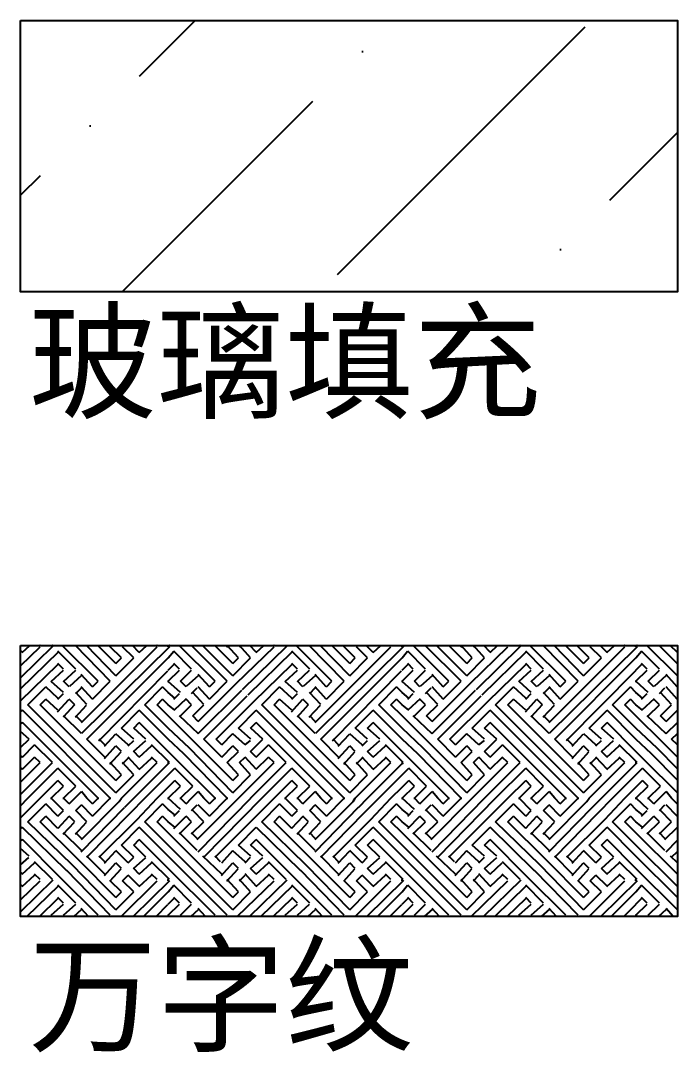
# Model space of a CAD drawing. Header units: millimetres. Extents: x -4199 to 23701, y -2708 to 11766.
# Drawn here: x 15332 to 16523, y 5422 to 7294 of the extents above; entities that cross this region are included whole.
import ezdxf

# ---------------------------------------------------------------- set-up
doc = ezdxf.new("R2010")
doc.units = ezdxf.units.MM
for name, color, linetype in [('A-DOOR-PANEL', 2, 'Continuous'), ('A-HATCH-SAMPLE', 7, 'Continuous'), ('A-HATCH-SAMPLE-TEXT', 7, 'Continuous')]:
    doc.layers.add(name, color=color, linetype=linetype)
doc.styles.add('工程字', font='')
doc.styles.get('工程字').set_extended_font_data('SimSun')

msp = doc.modelspace()

# ---------------------------------------------------------------- hatches: boundary and pattern name
at = {"layer": 'A-HATCH-SAMPLE', "ltscale": 2.5, "true_color": 0xc7c8ca}
h = msp.add_hatch(dxfattribs=at)
h.set_pattern_fill('ANSI36', color=9, scale=80)
h.set_pattern_definition([(45, (-52702.64321995226, 60355.33519540707), (134.7038418160373, 493.9140866588034), [635, -127, 0, -127])])
h.paths.add_polyline_path([(15331.78495011022, 7293.507076447055), (16523.06852967627, 7293.507076447055), (16523.06852967627, 6801.934424458463), (15331.78495011022, 6801.934424458463)])
at = {"layer": 'A-HATCH-SAMPLE', "true_color": 0xc7c8ca}
h = msp.add_hatch(dxfattribs=at)
h.set_pattern_fill('WAN', color=9, scale=0.6, pattern_type=2)
h.set_pattern_definition([(134.997157, (-52442.04514315226, 60501.93082315631), (-4.4897714133e-06, -424.2715235536955), [97.13974499999999, -502.8410339999998]), (134.997157, (-52278.41379295226, 60338.28323395632), (-4.4897714133e-06, -424.2715235536955), [28.57051332, -571.410264]), (134.997157, (-52654.15985683226, 60289.79505955633), (-4.4897714133e-06, -424.2715235536955), [68.56923179999998, -531.4115459999998]), (45.00284279999998, (-52298.61519415226, 60358.48663975634), (3.851595693e-07, 424.2715269479766), [14.28525666, -585.6955199999998]), (45.00284279999998, (-52510.72990795226, 60570.62240335634), (3.851595693e-07, 424.2715269479766), [14.28525666, -585.6955199999998]), (134.997157, (-52478.40766555226, 60558.50035975631), (-4.4897714133e-06, -424.2715235536955), [31.42756464, -568.5532139999998]), (134.997157, (-52278.41379295226, 60358.48663975634), (-4.4897714133e-06, -424.2715235536955), [14.28525666, -585.6955199999998]), (140.191632, (-52690.52237917226, 60348.38493715632), (-2121.147116103735, 1697.086132120211), [15.77844048, -3297.69402]), (47.72914089999999, (-52478.40766555226, 60558.50035975631), (424.2294273617531, 424.2715266883486), [30.03317381999999, -6276.932999999996]), (42.27651889999999, (-52692.54251935227, 60348.38493715632), (4242.29427742305, 3818.443737421899), [30.03289062, -6276.8736]), (134.997157, (-52448.10556375226, 60570.62240335634), (-4.4897714133e-06, -424.2715235536955), [14.28525666, -585.6955199999998]), (134.997157, (-52660.22027725226, 60358.48663975634), (-4.4897714133e-06, -424.2715235536955), [14.28525666, -585.6955199999998]), (47.72914089999999, (-52468.30696495226, 60548.39865715632), (3818.06484963135, 4242.715268875738), [30.03317381999999, -6276.932999999996]), (45.00284279999998, (-52680.42167851226, 60338.28323395632), (3.851595693e-07, 424.2715269479766), [28.57051332, -571.410264]), (134.997157, (-52435.98472315226, 60518.09354755633), (-4.4897714133e-06, -424.2715235536955), [45.71282129999999, -554.267958]), (136.732866, (-52648.09943641227, 60305.95778395634), (-6787.670701978822, 6364.072995981075), [47.16284459999999, -9857.034]), (45.7280662, (-52435.98472315226, 60516.07320715632), (16120.71823073278, 16546.58954371068), [112.8627102, -23588.3064]), (45.00284279999998, (-52648.09943641227, 60305.95778395634), (3.851595693e-07, 424.2715269479766), [111.4250016, -488.555772]), (45.7280662, (-52425.88402255226, 60505.97150395634), (424.2294272981331, 424.2715273021931), [112.8627102, -23588.3064]), (45.00284279999998, (-52637.99873575226, 60295.85608135633), (3.851595693e-07, 424.2715269479766), [111.4250016, -488.555772]), (134.997157, (-52393.56178015227, 60475.66639495633), (-4.4897714133e-06, -424.2715235536955), [45.71282129999999, -554.267958]), (134.997157, (-52605.67649395227, 60263.53063135633), (-4.4897714133e-06, -424.2715235536955), [45.71282129999999, -554.267958]), (47.72914089999999, (-52393.56178015227, 60473.64605455633), (3818.06484963135, 4242.715268875738), [30.03317381999999, -6276.932999999996]), (45.00284279999998, (-52605.67649395227, 60263.53063135633), (3.851595693e-07, 424.2715269479766), [28.57051332, -571.410264]), (134.997157, (-52363.25967835226, 60485.76809815633), (-4.4897714133e-06, -424.2715235536955), [14.28525666, -585.6955199999998]), (134.997157, (-52575.37439215226, 60273.63233455631), (-4.4897714133e-06, -424.2715235536955), [14.28525666, -585.6955199999998]), (47.72914089999999, (-52383.46107955226, 60463.54435135635), (3818.06484963135, 4242.715268875738), [30.03317381999999, -6276.932999999996]), (45.00284279999998, (-52595.57579335226, 60253.42892815633), (3.851595693e-07, 424.2715269479766), [28.57051332, -571.410264]), (134.997157, (-52363.25967835226, 60443.34094555633), (-4.4897714133e-06, -424.2715235536955), [28.57051332, -571.410264]), (132.2708589999999, (-52575.37439215226, 60231.20518207633), (-3818.064842315211, 4242.715275458802), [30.03317382, -6276.932999999999]), (45.00284279999998, (-52373.36037895227, 60433.23924235632), (3.851595693e-07, 424.2715269479766), [14.28525666, -585.6955199999998]), (45.00284279999998, (-52585.47509275227, 60221.10347905631), (3.851595693e-07, 424.2715269479766), [14.28525666, -585.6955199999998]), (134.997157, (-52373.36037895227, 60433.23924235632), (-4.4897714133e-06, -424.2715235536955), [97.13974499999999, -502.8410339999998]), (134.997157, (-52585.47509275227, 60221.10347905631), (-4.4897714133e-06, -424.2715235536955), [97.13974499999999, -502.8410339999998]), (134.997157, (-52543.05214975226, 60475.66639495633), (-4.4897714133e-06, -424.2715235536955), [14.28525666, -585.6955199999998]), (134.997157, (-52330.93743595226, 60263.53063135633), (-4.4897714133e-06, -424.2715235536955), [14.28525666, -585.6955199999998]), (42.27651889999999, (-52341.03813655226, 60273.63233455631), (424.2294278959712, 424.2715264649428), [30.03289062, -6276.8736]), (42.27651889999999, (-52553.15285035226, 60485.76809815633), (424.2294278959712, 424.2715264649428), [30.03289062, -6276.8736]), (137.723481, (-52530.93130915226, 60507.99184495632), (-4242.294271041146, 3818.443744515338), [30.03289061999999, -6276.873599999995]), (137.723481, (-52318.81659535226, 60295.85608135633), (-424.2294274380156, 424.2715268946018), [30.03289061999999, -6276.873599999995]), (45.00284279999998, (-52341.03813655226, 60316.05948715633), (3.851595693e-07, 424.2715269479766), [14.28525666, -585.6955199999998]), (45.00284279999998, (-52553.15285035226, 60528.19525075633), (3.851595693e-07, 424.2715269479766), [14.28525666, -585.6955199999998]), (134.997157, (-52474.36738555226, 60469.60537315634), (-4.4897714133e-06, -424.2715235536955), [97.13974499999999, -502.8410339999998]), (134.997157, (-52278.41379295226, 60273.63233455631), (-4.4897714133e-06, -424.2715235536955), [74.28333420000001, -525.69744]), (134.997157, (-52686.48209893227, 60257.46960955633), (-4.4897714133e-06, -424.2715235536955), [22.85641062, -577.124364]), (45.00284279999998, (-52341.03813655226, 60188.77802935633), (3.851595693e-07, 424.2715269479766), [91.42564259999997, -508.555134]), (45.00284279999998, (-52357.19925775226, 60596.88683155632), (3.851595693e-07, 424.2715269479766), [22.85641062, -577.124364]), (44.2776176, (-52569.31397155226, 60384.75106795631), (16544.94766950995, 16122.31802342766), [112.8624264, -23588.247]), (45.00284279999998, (-52702.64321995226, 60251.40858775634), (3.851595693e-07, 424.2715269479766), [2.857051331999997, -597.1237259999997]), (134.997157, (-52488.50836615226, 60465.56469235634), (-4.4897714133e-06, -424.2715235536955), [45.71282129999999, -554.267958]), (134.997157, (-52276.39365235226, 60253.42892815633), (-4.4897714133e-06, -424.2715235536955), [45.71282129999999, -554.267958]), (0, (-52702.64321995226, 60253.42892815633), (0, 424.2715271999998), [0, -424.2294239999996]), (42.27651889999999, (-52330.93743595226, 60263.53063135633), (424.2294278959712, 424.2715264649428), [30.03289062, -6276.8736]), (42.27651889999999, (-52543.05214975226, 60475.66639495633), (424.2294278959712, 424.2715264649428), [30.03289062, -6276.8736]), (134.997157, (-52405.68262075226, 60400.91379295633), (-4.4897714133e-06, -424.2715235536955), [97.13974499999999, -502.8410339999998]), (134.997157, (-52617.79733455226, 60188.77802935633), (-4.4897714133e-06, -424.2715235536955), [97.13974499999999, -502.8410339999998]), (45.00284279999998, (-52415.78332135227, 60390.81208975632), (3.851595693e-07, 424.2715269479766), [14.28525666, -585.6955199999998]), (0, (-52617.79733455226, 60188.77802935633), (0, 424.2715271999998), [0, -424.2294239999996]), (45.00284279999998, (-52627.89803515226, 60602.94785335633), (3.851595693e-07, 424.2715269479766), [14.28525666, -585.6955199999998]), (134.997157, (-52627.89803515226, 60602.94785335633), (-4.4897714133e-06, -424.2715235536955), [14.28525666, -585.6955199999998]), (132.2708589999999, (-52415.78332135227, 60390.81208975632), (-3818.064842315211, 4242.715275458802), [30.03317382, -6276.932999999999]), (129.802774, (-52637.99873575226, 60188.77802935633), (-1696.917673454159, 2121.357658533123), [15.77872284, -3297.75306]), (42.27651889999999, (-52458.20626435226, 60390.81208975632), (4242.29427742305, 3818.443737421899), [30.03289062, -6276.8736]), (45.00284279999998, (-52660.22027725226, 60188.77802935633), (3.851595693e-07, 424.2715269479766), [17.14230798, -582.8384699999998]), (45.00284279999998, (-52670.32097785226, 60602.94785335633), (3.851595693e-07, 424.2715269479766), [14.28525666, -585.6955199999998]), (134.997157, (-52670.32097785226, 60602.94785335633), (-4.4897714133e-06, -424.2715235536955), [14.28525666, -585.6955199999998]), (134.997157, (-52458.20626435226, 60390.81208975632), (-4.4897714133e-06, -424.2715235536955), [14.28525666, -585.6955199999998]), (0, (-52680.42167851226, 60188.77802935633), (0, 424.2715271999998), [0, -424.2294239999996]), (42.27651889999999, (-52468.30696495226, 60400.91379295633), (424.2294278959712, 424.2715264649428), [30.03289062, -6276.8736]), (45.00284279999998, (-52680.42167851226, 60188.77802935633), (3.851595693e-07, 424.2715269479766), [31.42756464, -568.5532139999998]), (0, (-52680.42167851226, 60613.04955655634), (0, 424.2715271999998), [0, -424.2294239999996]), (134.997157, (-52446.08542375226, 60423.13753915633), (-4.4897714133e-06, -424.2715235536955), [45.71282129999999, -554.267958]), (134.997157, (-52658.20013707227, 60211.00177597633), (-4.4897714133e-06, -424.2715235536955), [45.71282129999999, -554.267958]), (45.00284279999998, (-52320.83673535226, 60188.77802935633), (3.851595693e-07, 424.2715269479766), [59.99807795999998, -539.9826959999995]), (45.00284279999998, (-52347.09855715227, 60586.78512835633), (3.851595693e-07, 424.2715269479766), [37.14166727999999, -562.839108]), (44.2776176, (-52559.21327095226, 60374.64936475632), (16544.94766950995, 16122.31802342766), [112.8624264, -23588.247]), (45.00284279999998, (-52702.64321995226, 60231.20518207633), (3.851595693e-07, 424.2715269479766), [17.14230798, -582.8384699999998]), (45.00284279999998, (-52435.98472315226, 60538.29695395632), (3.851595693e-07, 424.2715269479766), [97.13974499999999, -502.8410339999998]), (45.00284279999998, (-52648.09943641227, 60328.18153075633), (3.851595693e-07, 424.2715269479766), [97.13974499999999, -502.8410339999998]), (134.997157, (-52435.98472315226, 60540.31729435631), (-4.4897714133e-06, -424.2715235536955), [14.28525666, -585.6955199999998]), (134.997157, (-52648.09943641227, 60328.18153075633), (-4.4897714133e-06, -424.2715235536955), [14.28525666, -585.6955199999998]), (47.72914089999999, (-52446.08542375226, 60548.39865715632), (3818.06484963135, 4242.715268875738), [30.03317381999999, -6276.932999999996]), (45.00284279999998, (-52658.20013707227, 60338.28323395632), (3.851595693e-07, 424.2715269479766), [28.57051332, -571.410264]), (134.997157, (-52425.88402255226, 60570.62240335634), (-4.4897714133e-06, -424.2715235536955), [28.57051332, -571.410264]), (132.2708589999999, (-52637.99873575226, 60358.48663975634), (-3818.064842315211, 4242.715275458802), [30.03317382, -6276.932999999999]), (45.00284279999998, (-52446.08542375226, 60590.82580975633), (3.851595693e-07, 424.2715269479766), [14.28525666, -585.6955199999998]), (45.00284279999998, (-52660.22027725226, 60378.69004615631), (3.851595693e-07, 424.2715269479766), [14.28525666, -585.6955199999998]), (134.997157, (-52415.78332135227, 60580.72410655633), (-4.4897714133e-06, -424.2715235536955), [28.57051332, -571.410264]), (132.2708589999999, (-52627.89803515226, 60368.58834295633), (-424.2294267100565, 424.2715273480524), [30.03317382, -6276.932999999999]), (0, (-52383.46107955226, 60188.77802935633), (0, 424.2715271999998), [0, -424.2294239999996]), (45.00284279999998, (-52415.78332135227, 60580.72410655633), (3.851595693e-07, 424.2715269479766), [45.71282129999999, -554.267958]), (45.00284279999998, (-52627.89803515226, 60368.58834295633), (3.851595693e-07, 424.2715269479766), [45.71282129999999, -554.267958]), (134.997157, (-52278.41379295226, 60507.99184495632), (-4.4897714133e-06, -424.2715235536955), [74.28333420000001, -525.69744]), (134.997157, (-52595.57579335226, 60400.91379295633), (-4.4897714133e-06, -424.2715235536955), [151.4237202, -448.557054]), (134.997157, (-52383.46107955226, 60188.77802935633), (-4.4897714133e-06, -424.2715235536955), [225.707055, -374.273724]), (45.00284279999998, (-52363.25967835226, 60528.19525075633), (3.851595693e-07, 424.2715269479766), [45.71282129999999, -554.267958]), (45.00284279999998, (-52575.37439215226, 60316.05948715633), (3.851595693e-07, 424.2715269479766), [45.71282129999999, -554.267958]), (134.997157, (-52341.03813655226, 60505.97150395634), (-4.4897714133e-06, -424.2715235536955), [31.42756464, -568.5532139999998]), (137.723481, (-52553.15285035226, 60295.85608135633), (-4242.294271041146, 3818.443744515338), [30.03289061999999, -6276.873599999995]), (45.00284279999998, (-52351.13883715226, 60495.86980135631), (3.851595693e-07, 424.2715269479766), [14.28525666, -585.6955199999998]), (38.6625817, (-52563.25355095226, 60285.75437815633), (1696.917709129079, 1272.814578287315), [12.93570918, -2703.563219999999]), (134.997157, (-52351.13883715226, 60495.86980135631), (-4.4897714133e-06, -424.2715235536955), [31.42756464, -568.5532139999998]), (137.723481, (-52563.25355095226, 60285.75437815633), (-4242.294271041146, 3818.443744515338), [30.03289061999999, -6276.873599999995]), (47.72914089999999, (-52393.56178015227, 60495.86980135631), (3818.06484963135, 4242.715268875738), [30.03317381999999, -6276.932999999996]), (45.00284279999998, (-52605.67649395227, 60285.75437815633), (3.851595693e-07, 424.2715269479766), [28.57051332, -571.410264]), (134.997157, (-52393.56178015227, 60497.89014175634), (-4.4897714133e-06, -424.2715235536955), [14.28525666, -585.6955199999998]), (134.997157, (-52605.67649395227, 60285.75437815633), (-4.4897714133e-06, -424.2715235536955), [14.28525666, -585.6955199999998]), (45.00284279999998, (-52403.66248075226, 60505.97150395634), (3.851595693e-07, 424.2715269479766), [97.13974499999999, -502.8410339999998]), (45.00284279999998, (-52615.77719455226, 60295.85608135633), (3.851595693e-07, 424.2715269479766), [97.13974499999999, -502.8410339999998]), (134.997157, (-52278.41379295226, 60592.84615015632), (-4.4897714133e-06, -424.2715235536955), [14.28525666, -585.6955199999998]), (140.191632, (-52690.52237917226, 60582.74444695633), (-424.2294224869076, 424.2715317507678), [15.77844048, -3297.69402]), (137.723481, (-52478.40766555226, 60370.60868335633), (-424.2294274380156, 424.2715268946018), [30.03289061999999, -6276.873599999995]), (45.00284279999998, (-52320.83673535226, 60570.62240335634), (3.851595693e-07, 424.2715269479766), [45.71282129999999, -554.267958]), (45.00284279999998, (-52532.95144915226, 60358.48663975634), (3.851595693e-07, 424.2715269479766), [45.71282129999999, -554.267958]), (134.997157, (-52278.41379295226, 60528.19525075633), (-4.4897714133e-06, -424.2715235536955), [59.99807795999998, -539.9826959999995]), (134.997157, (-52585.47509275227, 60411.01549555633), (-4.4897714133e-06, -424.2715235536955), [165.7089768, -434.2717979999997]), (134.997157, (-52373.36037895227, 60198.87973237633), (-4.4897714133e-06, -424.2715235536955), [225.707055, -374.273724]), (45.00284279999998, (-52373.36037895227, 60198.87973237633), (3.851595693e-07, 424.2715269479766), [45.71282129999999, -554.267958]), (45.00284279999998, (-52585.47509275227, 60411.01549555633), (3.851595693e-07, 424.2715269479766), [45.71282129999999, -554.267958]), (132.2708589999999, (-52553.15285035226, 60443.34094555633), (-424.2294267100565, 424.2715273480524), [30.03317382, -6276.932999999999]), (132.2708589999999, (-52341.03813655226, 60231.20518207633), (-424.2294267100565, 424.2715273480524), [30.03317382, -6276.932999999999]), (45.00284279999998, (-52361.23953835226, 60251.40858775634), (3.851595693e-07, 424.2715269479766), [14.28525666, -585.6955199999998]), (45.00284279999998, (-52573.35425215226, 60463.54435135635), (3.851595693e-07, 424.2715269479766), [14.28525666, -585.6955199999998]), (132.2708589999999, (-52543.05214975226, 60453.44264815633), (-3818.064842315211, 4242.715275458802), [30.03317382, -6276.932999999999]), (132.2708589999999, (-52330.93743595226, 60241.30688509632), (-424.2294267100565, 424.2715273480524), [30.03317382, -6276.932999999999]), (42.27651889999999, (-52330.93743595226, 60241.30688509632), (424.2294278959712, 424.2715264649428), [30.03289062, -6276.8736]), (42.27651889999999, (-52543.05214975226, 60453.44264815633), (424.2294278959712, 424.2715264649428), [30.03289062, -6276.8736]), (134.997157, (-52510.72990795226, 60465.56469235634), (-4.4897714133e-06, -424.2715235536955), [14.28525666, -585.6955199999998]), (134.997157, (-52298.61519415226, 60253.42892815633), (-4.4897714133e-06, -424.2715235536955), [14.28525666, -585.6955199999998]), (45.00284279999998, (-52363.25967835226, 60188.77802935633), (3.851595693e-07, 424.2715269479766), [91.42564259999997, -508.555134]), (56.31255649999999, (-52367.29995835227, 60606.98853475632), (424.2294230776853, 424.2715296266314), [7.284219239999994, -1522.401779999999]), (44.14774409999998, (-52579.41467215226, 60396.87311155633), (424.2294277318178, 424.2715265040238), [95.7217374, -20005.8432]), (45.00284279999998, (-52298.61519415226, 60188.77802935633), (3.851595693e-07, 424.2715269479766), [28.57051332, -571.410264]), (46.5509963, (-52334.97771655226, 60574.66308475633), (424.2294275482693, 424.2715266262313), [52.87489218000001, -11050.8522]), (44.14774409999998, (-52547.09243035226, 60364.54766155633), (424.2294277318178, 424.2715265040238), [95.7217374, -20005.8432]), (45.00284279999998, (-52702.64321995226, 60208.98143539635), (3.851595693e-07, 424.2715269479766), [17.14230798, -582.8384699999998]), (134.997157, (-52468.30696495226, 60423.13753915633), (-4.4897714133e-06, -424.2715235536955), [14.28525666, -585.6955199999998]), (134.997157, (-52680.42167851226, 60211.00177597633), (-4.4897714133e-06, -424.2715235536955), [14.28525666, -585.6955199999998]), (0, (-52278.41379295226, 60613.04955655634), (0, 424.2715271999998), [0, -424.2294239999996]), (42.27651889999999, (-52490.52850675226, 60400.91379295633), (424.2294278959712, 424.2715264649428), [30.03289062, -6276.8736]), (45.00284279999998, (-52702.64321995226, 60188.77802935633), (3.851595693e-07, 424.2715269479766), [31.42756464, -568.5532139999998]), (0, (-52702.64321995226, 60613.04955655634), (0, 424.2715271999998), [0, -424.2294239999996]), (0, (-52278.41379295226, 60613.04955655634), (0, 424.2715271999998), [0, -424.2294239999996]), (137.723481, (-52680.42167851226, 60592.84615015632), (-4242.294271041146, 3818.443744515338), [30.03289061999999, -6276.873599999995]), (137.723481, (-52468.30696495226, 60380.71038655631), (-4242.294271041146, 3818.443744515338), [30.03289061999999, -6276.873599999995]), (0, (-52702.64321995226, 60188.77802935633), (0, 424.2715271999998), [0, -424.2294239999996]), (45.00284279999998, (-52478.40766555226, 60368.58834295633), (3.851595693e-07, 424.2715269479766), [14.28525666, -585.6955199999998]), (45.00284279999998, (-52692.54251935227, 60580.72410655633), (3.851595693e-07, 424.2715269479766), [14.28525666, -585.6955199999998]), (134.997157, (-52478.40766555226, 60580.72410655633), (-4.4897714133e-06, -424.2715235536955), [31.42756464, -568.5532139999998]), (134.997157, (-52278.41379295226, 60380.71038655631), (-4.4897714133e-06, -424.2715235536955), [14.28525666, -585.6955199999998]), (140.191632, (-52690.52237917226, 60370.60868335633), (-424.2294224869076, 424.2715317507678), [15.77844048, -3297.69402]), (45.00284279999998, (-52320.83673535226, 60358.48663975634), (3.851595693e-07, 424.2715269479766), [45.71282129999999, -554.267958]), (45.00284279999998, (-52532.95144915226, 60570.62240335634), (3.851595693e-07, 424.2715269479766), [45.71282129999999, -554.267958]), (135.722382, (-52452.14584375227, 60491.82911995632), (-424.2294244253002, 424.2715296699858), [112.8624264, -23588.247]), (134.997157, (-52278.41379295226, 60316.05948715633), (-4.4897714133e-06, -424.2715235536955), [59.99807795999998, -539.9826959999995]), (136.545319, (-52664.26055749226, 60279.69335635632), (-424.2294270980272, 424.271527007658), [52.8746088, -11050.7928]), (135.722382, (-52462.24654435226, 60481.72741675633), (-16544.94755703871, 16122.31813884727), [112.8624264, -23588.247]), (134.997157, (-52278.41379295226, 60295.85608135633), (-4.4897714133e-06, -424.2715235536955), [74.28333420000001, -525.69744]), (137.118261, (-52674.36125815226, 60269.59165315631), (-424.2294247488136, 424.2715292772507), [38.5964964, -8066.6676]), (45.00284279999998, (-52363.25967835226, 60316.05948715633), (3.851595693e-07, 424.2715269479766), [45.71282129999999, -554.267958]), (45.00284279999998, (-52575.37439215226, 60528.19525075633), (3.851595693e-07, 424.2715269479766), [45.71282129999999, -554.267958]), (137.723481, (-52553.15285035226, 60507.99184495632), (-4242.294271041146, 3818.443744515338), [30.03289061999999, -6276.873599999995]), (137.723481, (-52341.03813655226, 60295.85608135633), (-4242.294271041146, 3818.443744515338), [30.03289061999999, -6276.873599999995]), (45.00284279999998, (-52351.13883715226, 60283.73403775633), (3.851595693e-07, 424.2715269479766), [14.28525666, -585.6955199999998]), (45.00284279999998, (-52563.25355095226, 60495.86980135631), (3.851595693e-07, 424.2715269479766), [14.28525666, -585.6955199999998]), (137.723481, (-52563.25355095226, 60497.89014175634), (-4242.294271041146, 3818.443744515338), [30.03289061999999, -6276.873599999995]), (137.723481, (-52351.13883715226, 60285.75437815633), (-4242.294271041146, 3818.443744515338), [30.03289061999999, -6276.873599999995]), (47.72914089999999, (-52393.56178015227, 60283.73403775633), (3818.06484963135, 4242.715268875738), [30.03317381999999, -6276.932999999996]), (47.72914089999999, (-52605.67649395227, 60495.86980135631), (424.2294273617531, 424.2715266883486), [30.03317381999999, -6276.932999999996]), (134.997157, (-52607.69663395226, 60497.89014175634), (-4.4897714133e-06, -424.2715235536955), [14.28525666, -585.6955199999998]), (134.997157, (-52393.56178015227, 60285.75437815633), (-4.4897714133e-06, -424.2715235536955), [14.28525666, -585.6955199999998]), (45.46119889999999, (-52403.66248075226, 60293.83574035633), (25877.99507063223, 26304.83466889337), [178.5715637999999, -37321.45679999996]), (45.00284279999998, (-52510.72990795226, 60188.77802935633), (3.851595693e-07, 424.2715269479766), [45.71282129999999, -554.267958]), (45.00284279999998, (-52617.79733455226, 60505.97150395634), (3.851595693e-07, 424.2715269479766), [151.4237202, -448.557054]), (45.00284279999998, (-52702.64321995226, 60421.11719875633), (3.851595693e-07, 424.2715269479766), [14.28525666, -585.6955199999998]), (134.997157, (-52682.44181869226, 60423.13753915633), (-4.4897714133e-06, -424.2715235536955), [14.28525666, -585.6955199999998]), (134.997157, (-52468.30696495226, 60211.00177597633), (-4.4897714133e-06, -424.2715235536955), [14.28525666, -585.6955199999998]), (0, (-52278.41379295226, 60400.91379295633), (0, 424.2715271999998), [0, -424.2294239999996]), (45.00284279999998, (-52490.52850675226, 60188.77802935633), (3.851595693e-07, 424.2715269479766), [31.42756464, -568.5532139999998]), (0, (-52490.52850675226, 60613.04955655634), (0, 424.2715271999998), [0, -424.2294239999996]), (45.00284279999998, (-52702.64321995226, 60400.91379295633), (3.851595693e-07, 424.2715269479766), [28.57051332, -571.410264]), (134.997157, (-52468.30696495226, 60590.82580975633), (-4.4897714133e-06, -424.2715235536955), [31.42756464, -568.5532139999998]), (137.723481, (-52680.42167851226, 60380.71038655631), (-4242.294271041146, 3818.443744515338), [30.03289061999999, -6276.873599999995]), (0, (-52490.52850675226, 60188.77802935633), (0, 424.2715271999998), [0, -424.2294239999996]), (45.00284279999998, (-52478.40766555226, 60580.72410655633), (3.851595693e-07, 424.2715269479766), [14.28525666, -585.6955199999998]), (45.00284279999998, (-52692.54251935227, 60368.58834295633), (3.851595693e-07, 424.2715269479766), [14.28525666, -585.6955199999998]), (134.271933, (-52373.36037895227, 60411.01549555633), (-424.2294215460336, 424.2715330580177), [112.8627102, -23588.3064]), (134.271933, (-52585.47509275227, 60198.87973237633), (-16120.71799987066, 16546.58976863083), [112.8627102, -23588.3064]), (45.00284279999998, (-52373.36037895227, 60411.01549555633), (3.851595693e-07, 424.2715269479766), [45.71282129999999, -554.267958]), (45.00284279999998, (-52585.47509275227, 60198.87973237633), (3.851595693e-07, 424.2715269479766), [45.71282129999999, -554.267958]), (134.997157, (-52341.03813655226, 60443.34094555633), (-4.4897714133e-06, -424.2715235536955), [28.57051332, -571.410264]), (132.2708589999999, (-52553.15285035226, 60231.20518207633), (-424.2294267100565, 424.2715273480524), [30.03317382, -6276.932999999999]), (45.00284279999998, (-52361.23953835226, 60463.54435135635), (3.851595693e-07, 424.2715269479766), [14.28525666, -585.6955199999998]), (45.00284279999998, (-52573.35425215226, 60253.42892815633), (3.851595693e-07, 424.2715269479766), [14.28525666, -585.6955199999998]), (134.997157, (-52330.93743595226, 60453.44264815633), (-4.4897714133e-06, -424.2715235536955), [28.57051332, -571.410264]), (132.2708589999999, (-52543.05214975226, 60241.30688509632), (-424.2294267100565, 424.2715273480524), [30.03317382, -6276.932999999999]), (42.27651889999999, (-52330.93743595226, 60453.44264815633), (424.2294278959712, 424.2715264649428), [30.03289062, -6276.8736]), (45.00284279999998, (-52543.05214975226, 60241.30688509632), (3.851595693e-07, 424.2715269479766), [31.42756464, -568.5532139999998]), (134.997157, (-52298.61519415226, 60465.56469235634), (-4.4897714133e-06, -424.2715235536955), [14.28525666, -585.6955199999998]), (134.997157, (-52510.72990795226, 60253.42892815633), (-4.4897714133e-06, -424.2715235536955), [14.28525666, -585.6955199999998]), (45.00284279999998, (-52435.98472315226, 60326.16119035633), (3.851595693e-07, 424.2715269479766), [194.2794899999999, -405.7012859999998]), (45.00284279999998, (-52575.37439215226, 60188.77802935633), (3.851595693e-07, 424.2715269479766), [91.42564259999997, -508.555134]), (45.00284279999998, (-52650.11957659226, 60538.29695395632), (3.851595693e-07, 424.2715269479766), [105.7108992, -494.2698779999998]), (134.997157, (-52650.11957659226, 60540.31729435631), (-4.4897714133e-06, -424.2715235536955), [14.28525666, -585.6955199999998]), (134.997157, (-52435.98472315226, 60328.18153075633), (-4.4897714133e-06, -424.2715235536955), [14.28525666, -585.6955199999998]), (47.72914089999999, (-52446.08542375226, 60336.2628935563), (3818.06484963135, 4242.715268875738), [30.03317381999999, -6276.932999999996]), (45.00284279999998, (-52660.22027725226, 60548.39865715632), (3.851595693e-07, 424.2715269479766), [31.42756464, -568.5532139999998]), (134.997157, (-52637.99873575226, 60570.62240335634), (-4.4897714133e-06, -424.2715235536955), [28.57051332, -571.410264]), (132.2708589999999, (-52425.88402255226, 60358.48663975634), (-3818.064842315211, 4242.715275458802), [30.03317382, -6276.932999999999]), (45.00284279999998, (-52446.08542375226, 60378.69004615631), (3.851595693e-07, 424.2715269479766), [14.28525666, -585.6955199999998]), (45.00284279999998, (-52660.22027725226, 60590.82580975633), (3.851595693e-07, 424.2715269479766), [14.28525666, -585.6955199999998]), (134.997157, (-52627.89803515226, 60580.72410655633), (-4.4897714133e-06, -424.2715235536955), [28.57051332, -571.410264]), (132.2708589999999, (-52415.78332135227, 60368.58834295633), (-3818.064842315211, 4242.715275458802), [30.03317382, -6276.932999999999]), (45.00284279999998, (-52415.78332135227, 60368.58834295633), (3.851595693e-07, 424.2715269479766), [45.71282129999999, -554.267958]), (0, (-52595.57579335226, 60188.77802935633), (0, 424.2715271999998), [0, -424.2294239999996]), (45.00284279999998, (-52627.89803515226, 60580.72410655633), (3.851595693e-07, 424.2715269479766), [45.71282129999999, -554.267958]), (134.271933, (-52383.46107955226, 60400.91379295633), (-16120.71799987066, 16546.58976863083), [112.8627102, -23588.3064]), (134.271933, (-52595.57579335226, 60188.77802935633), (-424.2294215460336, 424.2715330580177), [112.8627102, -23588.3064]), (134.997157, (-52330.93743595226, 60475.66639495633), (-4.4897714133e-06, -424.2715235536955), [14.28525666, -585.6955199999998]), (134.997157, (-52543.05214975226, 60263.53063135633), (-4.4897714133e-06, -424.2715235536955), [14.28525666, -585.6955199999998]), (42.27651889999999, (-52341.03813655226, 60485.76809815633), (424.2294278959712, 424.2715264649428), [30.03289062, -6276.8736]), (45.00284279999998, (-52553.15285035226, 60273.63233455631), (3.851595693e-07, 424.2715269479766), [31.42756464, -568.5532139999998]), (134.997157, (-52318.81659535226, 60505.97150395634), (-4.4897714133e-06, -424.2715235536955), [31.42756464, -568.5532139999998]), (137.723481, (-52530.93130915226, 60295.85608135633), (-4242.294271041146, 3818.443744515338), [30.03289061999999, -6276.873599999995]), (45.00284279999998, (-52341.03813655226, 60528.19525075633), (3.851595693e-07, 424.2715269479766), [14.28525666, -585.6955199999998]), (45.00284279999998, (-52553.15285035226, 60316.05948715633), (3.851595693e-07, 424.2715269479766), [14.28525666, -585.6955199999998]), (134.997157, (-52278.41379295226, 60485.76809815633), (-4.4897714133e-06, -424.2715235536955), [74.28333420000001, -525.69744]), (134.997157, (-52617.79733455226, 60400.91379295633), (-4.4897714133e-06, -424.2715235536955), [119.9961558, -479.984622]), (134.997157, (-52405.68262075226, 60188.77802935633), (-4.4897714133e-06, -424.2715235536955), [194.2794899999999, -405.7012859999998]), (0, (-52405.68262075226, 60188.77802935633), (0, 424.2715271999998), [0, -424.2294239999996]), (45.00284279999998, (-52415.78332135227, 60602.94785335633), (3.851595693e-07, 424.2715269479766), [14.28525666, -585.6955199999998]), (45.00284279999998, (-52627.89803515226, 60390.81208975632), (3.851595693e-07, 424.2715269479766), [14.28525666, -585.6955199999998]), (134.997157, (-52415.78332135227, 60602.94785335633), (-4.4897714133e-06, -424.2715235536955), [14.28525666, -585.6955199999998]), (132.2708589999999, (-52627.89803515226, 60390.81208975632), (-424.2294267100565, 424.2715273480524), [30.03317382, -6276.932999999999]), (129.802774, (-52425.88402255226, 60188.77802935633), (-1696.917673454159, 2121.357658533123), [15.77872284, -3297.75306]), (45.00284279999998, (-52448.10556375226, 60188.77802935633), (3.851595693e-07, 424.2715269479766), [17.14230798, -582.8384699999998]), (45.00284279999998, (-52458.20626435226, 60602.94785335633), (3.851595693e-07, 424.2715269479766), [14.28525666, -585.6955199999998]), (42.27651889999999, (-52670.32097785226, 60390.81208975632), (4242.29427742305, 3818.443737421899), [30.03289062, -6276.8736]), (134.997157, (-52458.20626435226, 60602.94785335633), (-4.4897714133e-06, -424.2715235536955), [14.28525666, -585.6955199999998]), (134.997157, (-52670.32097785226, 60390.81208975632), (-4.4897714133e-06, -424.2715235536955), [14.28525666, -585.6955199999998]), (0, (-52468.30696495226, 60188.77802935633), (0, 424.2715271999998), [0, -424.2294239999996]), (45.00284279999998, (-52468.30696495226, 60188.77802935633), (3.851595693e-07, 424.2715269479766), [31.42756464, -568.5532139999998]), (0, (-52468.30696495226, 60613.04955655634), (0, 424.2715271999998), [0, -424.2294239999996]), (45.00284279999998, (-52680.42167851226, 60400.91379295633), (3.851595693e-07, 424.2715269479766), [28.57051332, -571.410264]), (134.997157, (-52660.22027725226, 60423.13753915633), (-4.4897714133e-06, -424.2715235536955), [45.71282129999999, -554.267958]), (134.997157, (-52446.08542375226, 60211.00177597633), (-4.4897714133e-06, -424.2715235536955), [45.71282129999999, -554.267958]), (45.00284279999998, (-52425.88402255226, 60295.85608135633), (3.851595693e-07, 424.2715269479766), [208.5647472, -391.41603]), (45.00284279999998, (-52532.95144915226, 60188.77802935633), (3.851595693e-07, 424.2715269479766), [77.1403854, -522.8403899999998]), (45.54849990000001, (-52637.99873575226, 60505.97150395634), (424.2294273549536, 424.2715271468685), [150.0021389999999, -31350.447]), (50.19722510000001, (-52702.64321995226, 60443.34094555633), (1696.917706638081, 2121.357631993229), [15.77872284, -3297.75306]), (136.732866, (-52605.67649395227, 60475.66639495633), (-424.229420274726, 424.2715342717628), [47.16284459999999, -9857.034]), (134.997157, (-52393.56178015227, 60263.53063135633), (-4.4897714133e-06, -424.2715235536955), [45.71282129999999, -554.267958]), (47.72914089999999, (-52393.56178015227, 60261.51029095633), (3818.06484963135, 4242.715268875738), [30.03317381999999, -6276.932999999996]), (47.72914089999999, (-52605.67649395227, 60473.64605455633), (3818.06484963135, 4242.715268875738), [30.03317381999999, -6276.932999999996]), (134.997157, (-52575.37439215226, 60485.76809815633), (-4.4897714133e-06, -424.2715235536955), [14.28525666, -585.6955199999998]), (134.997157, (-52363.25967835226, 60273.63233455631), (-4.4897714133e-06, -424.2715235536955), [14.28525666, -585.6955199999998]), (47.72914089999999, (-52383.46107955226, 60251.40858775634), (3818.06484963135, 4242.715268875738), [30.03317381999999, -6276.932999999996]), (47.72914089999999, (-52595.57579335226, 60463.54435135635), (3818.06484963135, 4242.715268875738), [30.03317381999999, -6276.932999999996]), (132.2708589999999, (-52575.37439215226, 60443.34094555633), (-424.2294267100565, 424.2715273480524), [30.03317382, -6276.932999999999]), (132.2708589999999, (-52363.25967835226, 60231.20518207633), (-3818.064842315211, 4242.715275458802), [30.03317382, -6276.932999999999]), (45.00284279999998, (-52373.36037895227, 60221.10347905631), (3.851595693e-07, 424.2715269479766), [14.28525666, -585.6955199999998]), (45.00284279999998, (-52585.47509275227, 60433.23924235632), (3.851595693e-07, 424.2715269479766), [14.28525666, -585.6955199999998]), (134.997157, (-52278.41379295226, 60550.41899755631), (-4.4897714133e-06, -424.2715235536955), [28.57051332, -571.410264]), (134.997157, (-52585.47509275227, 60433.23924235632), (-4.4897714133e-06, -424.2715235536955), [165.7089768, -434.2717979999997]), (134.997157, (-52373.36037895227, 60221.10347905631), (-4.4897714133e-06, -424.2715235536955), [194.2794899999999, -405.7012859999998]), (45.00284279999998, (-52298.61519415226, 60570.62240335634), (3.851595693e-07, 424.2715269479766), [14.28525666, -585.6955199999998]), (45.00284279999998, (-52510.72990795226, 60358.48663975634), (3.851595693e-07, 424.2715269479766), [14.28525666, -585.6955199999998]), (134.997157, (-52278.41379295226, 60570.62240335634), (-4.4897714133e-06, -424.2715235536955), [14.28525666, -585.6955199999998]), (140.191632, (-52690.52237917226, 60560.52070075633), (-424.2294224869076, 424.2715317507678), [15.77844048, -3297.69402]), (137.723481, (-52478.40766555226, 60348.38493715632), (-424.2294274380156, 424.2715268946018), [30.03289061999999, -6276.873599999995]), (47.72914089999999, (-52478.40766555226, 60346.36459615633), (3818.06484963135, 4242.715268875738), [30.03317381999999, -6276.932999999996]), (45.00284279999998, (-52692.54251935227, 60558.50035975631), (3.851595693e-07, 424.2715269479766), [31.42756464, -568.5532139999998]), (134.997157, (-52660.22027725226, 60570.62240335634), (-4.4897714133e-06, -424.2715235536955), [14.28525666, -585.6955199999998]), (134.997157, (-52448.10556375226, 60358.48663975634), (-4.4897714133e-06, -424.2715235536955), [14.28525666, -585.6955199999998]), (47.72914089999999, (-52468.30696495226, 60336.2628935563), (424.2294273617531, 424.2715266883486), [30.03317381999999, -6276.932999999996]), (45.00284279999998, (-52682.44181869226, 60548.39865715632), (3.851595693e-07, 424.2715269479766), [31.42756464, -568.5532139999998]), (134.997157, (-52650.11957659226, 60518.09354755633), (-4.4897714133e-06, -424.2715235536955), [45.71282129999999, -554.267958]), (134.997157, (-52435.98472315226, 60305.95778395634), (-4.4897714133e-06, -424.2715235536955), [45.71282129999999, -554.267958]), (44.6379062, (-52435.98472315226, 60305.95778395634), (33089.89536329206, 32668.9075497549), [224.282937, -46875.13379999999]), (45.00284279999998, (-52553.15285035226, 60188.77802935633), (3.851595693e-07, 424.2715269479766), [91.42564259999997, -508.555134]), (45.60593329999998, (-52648.09943641227, 60516.07320715632), (424.2294279482104, 424.2715268192268), [135.7175982, -28364.9778]), (90, (-52702.64321995226, 60463.54435135635), (-424.2294269999998, 2.6e-14), [2.020340603999999, -422.251182]), (134.997157, (-52276.39365235226, 60465.56469235634), (-4.4897714133e-06, -424.2715235536955), [45.71282129999999, -554.267958]), (0, (-52702.64321995226, 60465.56469235634), (0, 424.2715271999998), [0, -424.2294239999996]), (134.997157, (-52488.50836615226, 60253.42892815633), (-4.4897714133e-06, -424.2715235536955), [45.71282129999999, -554.267958]), (42.27651889999999, (-52330.93743595226, 60475.66639495633), (424.2294278959712, 424.2715264649428), [30.03289062, -6276.8736]), (45.00284279999998, (-52543.05214975226, 60263.53063135633), (3.851595693e-07, 424.2715269479766), [31.42756464, -568.5532139999998])])
h.paths.add_polyline_path([(15331.78495011022, 6160.355322936031), (16523.06852967627, 6160.355322936031), (16523.06852967627, 5668.782670947438), (15331.78495011022, 5668.782670947438)])

# ---------------------------------------------------------------- linework, layer by layer
at = {"layer": 'A-DOOR-PANEL'}
for points in [[(15331.78495011022, 7293.507076447055), (16523.06852967627, 7293.507076447055), (16523.06852967627, 6801.934424458463), (15331.78495011022, 6801.934424458463)], [(15331.78495011022, 6160.355322936031), (16523.06852967627, 6160.355322936031), (16523.06852967627, 5668.782670947438), (15331.78495011022, 5668.782670947438)]]:
    msp.add_lwpolyline(points, close=True, dxfattribs=at)

# ---------------------------------------------------------------- texts
at = {"layer": 'A-HATCH-SAMPLE-TEXT', "char_height": 170.6003915044147, "width": 2044.574882167046, "attachment_point": 1, "style": '工程字'}
for s, insert in [('{\\fSimSun|b1|i0|c134|p2;玻璃填充}', (15346.14606750753, 6759.994355217829)), ('{\\fSimSun|b1|i0|c134|p2;万字纹}', (15346.14606750753, 5612.146420747336))]:
    msp.add_mtext(s, dxfattribs=dict(at, insert=insert))

doc.saveas('drawing.dxf')
